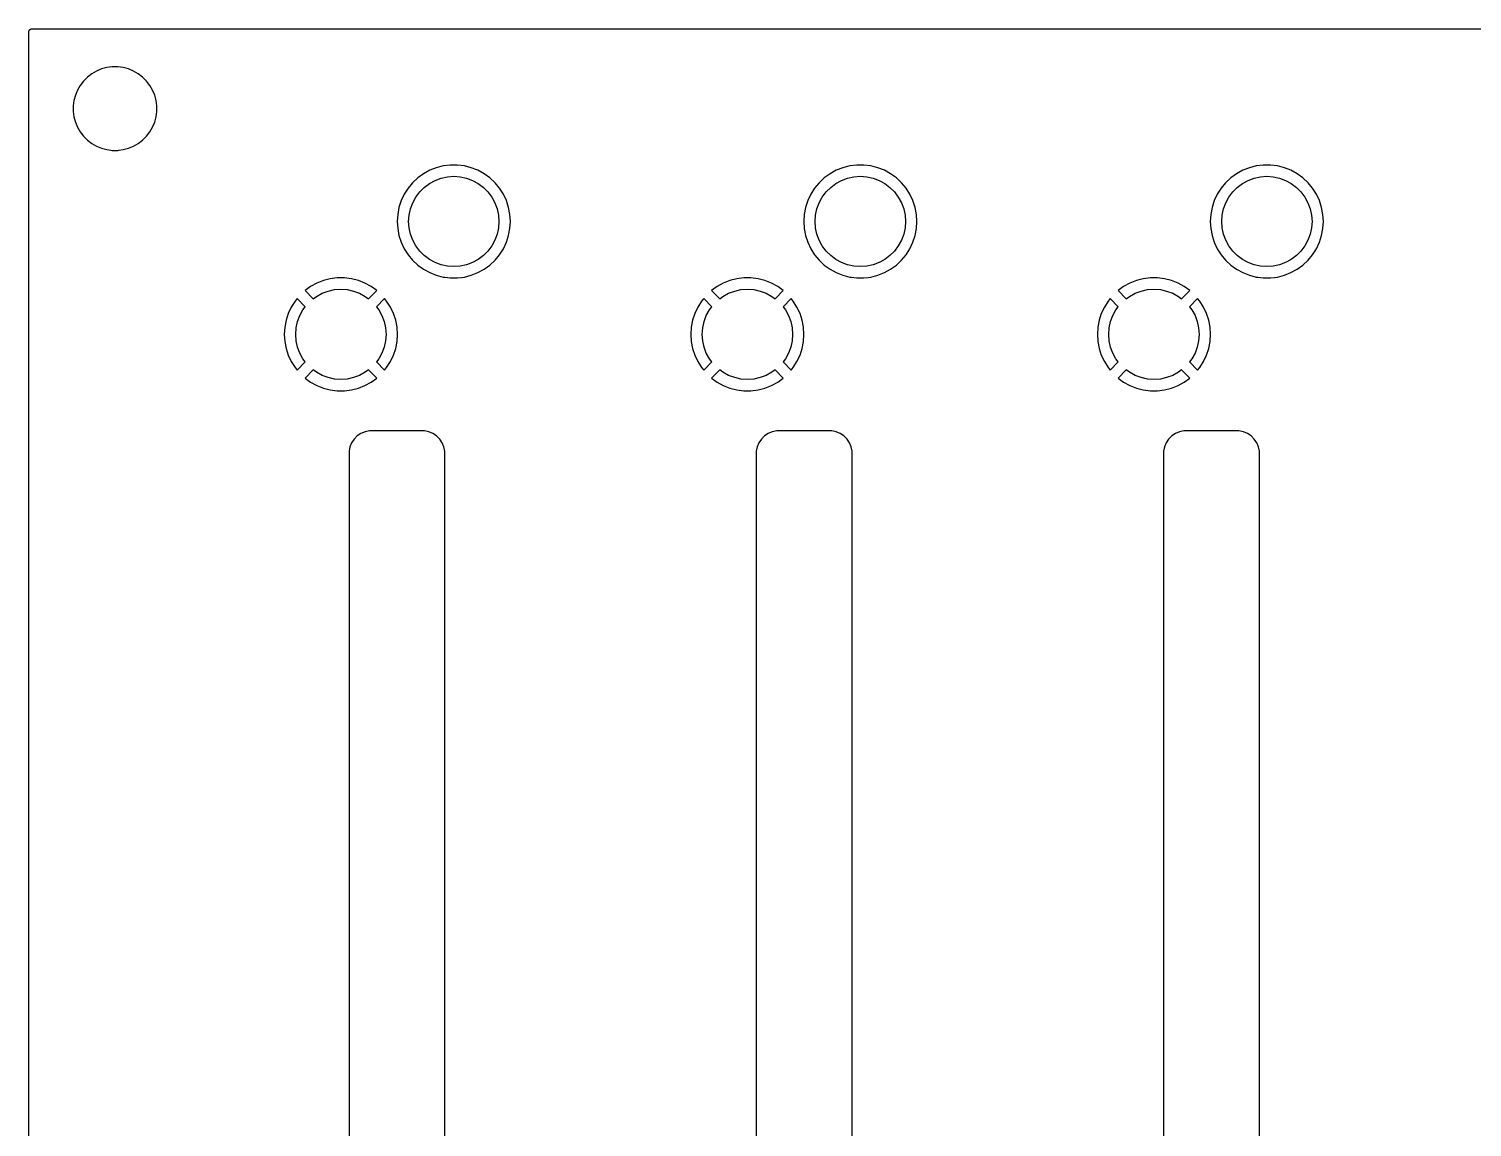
# Model space of a CAD drawing. Extents: x 76 to 217, y -144 to -46.
# Drawn here: x 76.2 to 140.1, y -95.1 to -46.5 of the extents above; entities that cross this region are included whole.
import ezdxf

# ---------------------------------------------------------------- set-up
doc = ezdxf.new("R2010")
doc.units = 0
doc.layers.add('BLACK', color=7, linetype='CONTINUOUS')

msp = doc.modelspace()

# ---------------------------------------------------------------- linework, layer by layer
at = {"layer": 'BLACK', "linetype": 'CONTINUOUS'}
for p, q in [((76.1845, -46.5905), (76.204185, -46.523461)), ((76.1845, -50.121288), (76.1845, -46.5905)), ((76.204185, -46.523461), (76.256989, -46.477706)), ((76.256989, -46.477706), (76.3085, -46.4665)), ((76.3085, -46.4665), (216.5535, -46.4665)), ((78.969706, -48.458067), (78.777263, -48.605733)), ((79.179785, -48.336777), (78.969706, -48.458067)), ((79.179794, -48.336773), (79.179785, -48.336777)), ((79.403895, -48.243947), (79.179794, -48.336773)), ((79.638214, -48.181161), (79.403895, -48.243947)), ((79.878711, -48.1495), (79.638214, -48.181161)), ((79.878712, -48.1495), (79.878711, -48.1495)), ((80.121288, -48.1495), (79.878712, -48.1495)), ((80.121289, -48.1495), (80.121288, -48.1495)), ((80.361785, -48.181161), (80.121289, -48.1495)), ((80.596104, -48.243947), (80.361785, -48.181161)), ((80.820205, -48.336773), (80.596104, -48.243947)), ((80.820212, -48.336776), (80.820205, -48.336773)), ((81.030289, -48.458064), (80.820212, -48.336776)), ((81.030292, -48.458066), (81.030289, -48.458064)), ((81.030293, -48.458067), (81.030292, -48.458066)), ((81.222736, -48.605733), (81.030293, -48.458067)), ((78.336773, -49.179794), (78.243947, -49.403895)), ((78.336777, -49.179785), (78.336773, -49.179794)), ((78.458067, -48.969706), (78.336777, -49.179785)), ((78.605733, -48.777263), (78.458067, -48.969706)), ((78.605739, -48.777256), (78.605733, -48.777263)), ((78.777256, -48.605739), (78.605739, -48.777256)), ((78.777263, -48.605733), (78.777256, -48.605739)), ((81.222743, -48.605739), (81.222736, -48.605733)), ((81.39426, -48.777256), (81.222743, -48.605739)), ((81.394265, -48.777262), (81.39426, -48.777256)), ((81.541936, -48.969711), (81.394265, -48.777262)), ((81.663224, -49.179788), (81.541936, -48.969711)), ((81.756054, -49.4039), (81.663224, -49.179788)), ((78.181161, -49.638214), (78.1495, -49.878711)), ((78.243947, -49.403895), (78.181161, -49.638214)), ((81.818838, -49.638211), (81.756054, -49.4039)), ((81.8505, -49.878712), (81.818838, -49.638211)), ((76.1845, -55.000005), (76.1845, -50.121288)), ((78.1495, -49.878711), (78.1495, -50.121288)), ((78.1495, -50.121288), (78.181161, -50.361785)), ((78.181161, -50.361785), (78.243947, -50.596104)), ((81.756054, -50.5961), (81.818838, -50.361789)), ((81.818838, -50.361789), (81.8505, -50.121288)), ((81.8505, -50.121288), (81.8505, -49.878712)), ((78.243947, -50.596104), (78.336773, -50.820205)), ((78.336773, -50.820205), (78.336776, -50.820212)), ((78.336776, -50.820212), (78.458064, -51.030289)), ((78.458064, -51.030289), (78.458066, -51.030292)), ((78.458066, -51.030292), (78.458067, -51.030293)), ((78.458067, -51.030293), (78.605733, -51.222736)), ((81.394265, -51.222738), (81.541936, -51.030289)), ((81.541936, -51.030289), (81.663224, -50.820212)), ((81.663224, -50.820212), (81.756054, -50.5961)), ((78.605733, -51.222736), (78.605739, -51.222743)), ((78.605739, -51.222743), (78.777256, -51.39426)), ((78.777256, -51.39426), (78.777262, -51.394265)), ((78.777262, -51.394265), (78.969711, -51.541936)), ((78.969711, -51.541936), (79.179788, -51.663224)), ((79.179788, -51.663224), (79.4039, -51.756054)), ((79.4039, -51.756054), (79.638211, -51.818838)), ((80.361789, -51.818838), (80.5961, -51.756054)), ((80.5961, -51.756054), (80.820212, -51.663224)), ((80.820212, -51.663224), (81.030289, -51.541936)), ((81.030289, -51.541936), (81.222738, -51.394265)), ((81.222738, -51.394265), (81.394265, -51.222738)), ((79.638211, -51.818838), (79.818586, -51.842584)), ((79.818586, -51.842584), (79.878711, -51.8505)), ((79.878711, -51.8505), (79.878712, -51.8505)), ((79.878712, -51.8505), (80.121289, -51.8505)), ((80.121289, -51.8505), (80.169388, -51.844167)), ((80.169388, -51.844167), (80.361789, -51.818838)), ((93.657504, -52.884591), (93.402978, -53.069515)), ((93.657516, -52.884584), (93.657504, -52.884591)), ((93.933241, -52.733002), (93.657516, -52.884584)), ((93.933242, -52.733001), (93.933241, -52.733002)), ((94.225771, -52.617181), (93.933242, -52.733001)), ((94.225774, -52.61718), (94.225771, -52.617181)), ((94.530523, -52.538934), (94.225774, -52.61718)), ((94.436535, -53.081014), (94.71537, -53.020357)), ((94.530536, -52.538932), (94.530523, -52.538934)), ((94.84267, -52.4995), (94.530536, -52.538932)), ((94.71537, -53.020357), (95, -53)), ((94.842682, -52.4995), (94.84267, -52.4995)), ((95.157318, -52.4995), (94.842682, -52.4995)), ((95, -53), (95.28463, -53.020357)), ((95.157329, -52.4995), (95.157318, -52.4995)), ((95.469463, -52.538932), (95.157329, -52.4995)), ((95.28463, -53.020357), (95.563465, -53.081014)), ((95.469476, -52.538934), (95.469463, -52.538932)), ((95.774225, -52.61718), (95.469476, -52.538934)), ((95.774228, -52.617181), (95.774225, -52.61718)), ((96.066757, -52.733001), (95.774228, -52.617181)), ((96.066758, -52.733002), (96.066757, -52.733001)), ((96.066763, -52.733004), (96.066758, -52.733002)), ((96.066766, -52.733006), (96.066763, -52.733004)), ((96.342484, -52.884584), (96.066766, -52.733006)), ((96.342488, -52.884586), (96.342484, -52.884584)), ((96.342495, -52.884591), (96.342488, -52.884586)), ((96.597021, -53.069515), (96.342495, -52.884591)), ((111.657504, -52.884591), (111.402978, -53.069515)), ((111.657516, -52.884584), (111.657504, -52.884591)), ((111.933241, -52.733002), (111.657516, -52.884584)), ((111.933242, -52.733001), (111.933241, -52.733002)), ((112.225771, -52.617181), (111.933242, -52.733001)), ((112.225774, -52.61718), (112.225771, -52.617181)), ((112.530523, -52.538934), (112.225774, -52.61718)), ((112.436535, -53.081014), (112.71537, -53.020357)), ((112.530536, -52.538932), (112.530523, -52.538934)), ((112.84267, -52.4995), (112.530536, -52.538932)), ((112.71537, -53.020357), (113, -53)), ((112.842682, -52.4995), (112.84267, -52.4995)), ((113.157318, -52.4995), (112.842682, -52.4995)), ((113, -53), (113.28463, -53.020357)), ((113.157329, -52.4995), (113.157318, -52.4995)), ((113.469463, -52.538932), (113.157329, -52.4995)), ((113.28463, -53.020357), (113.563465, -53.081014)), ((113.469476, -52.538934), (113.469463, -52.538932)), ((113.774225, -52.61718), (113.469476, -52.538934)), ((113.774228, -52.617181), (113.774225, -52.61718)), ((114.066757, -52.733001), (113.774228, -52.617181)), ((114.066758, -52.733002), (114.066757, -52.733001)), ((114.066763, -52.733004), (114.066758, -52.733002)), ((114.066766, -52.733006), (114.066763, -52.733004)), ((114.342484, -52.884584), (114.066766, -52.733006)), ((114.342488, -52.884586), (114.342484, -52.884584)), ((114.342495, -52.884591), (114.342488, -52.884586)), ((114.597021, -53.069515), (114.342495, -52.884591)), ((129.657504, -52.884591), (129.402978, -53.069515)), ((129.657516, -52.884584), (129.657504, -52.884591)), ((129.933241, -52.733002), (129.657516, -52.884584)), ((129.933242, -52.733001), (129.933241, -52.733002)), ((130.225771, -52.617181), (129.933242, -52.733001)), ((130.225774, -52.61718), (130.225771, -52.617181)), ((130.530523, -52.538934), (130.225774, -52.61718)), ((130.436535, -53.081014), (130.71537, -53.020357)), ((130.530536, -52.538932), (130.530523, -52.538934)), ((130.84267, -52.4995), (130.530536, -52.538932)), ((130.71537, -53.020357), (131, -53)), ((130.842682, -52.4995), (130.84267, -52.4995)), ((131.157318, -52.4995), (130.842682, -52.4995)), ((131, -53), (131.28463, -53.020357)), ((131.157329, -52.4995), (131.157318, -52.4995)), ((131.469463, -52.538932), (131.157329, -52.4995)), ((131.28463, -53.020357), (131.563465, -53.081014)), ((131.469476, -52.538934), (131.469463, -52.538932)), ((131.774225, -52.61718), (131.469476, -52.538934)), ((131.774228, -52.617181), (131.774225, -52.61718)), ((132.066757, -52.733001), (131.774228, -52.617181)), ((132.066758, -52.733002), (132.066757, -52.733001)), ((132.066763, -52.733004), (132.066758, -52.733002)), ((132.066766, -52.733006), (132.066763, -52.733004)), ((132.342484, -52.884584), (132.066766, -52.733006)), ((132.342488, -52.884586), (132.342484, -52.884584)), ((132.342495, -52.884591), (132.342488, -52.884586)), ((132.597021, -53.069515), (132.342495, -52.884591)), ((92.973051, -53.527338), (92.804464, -53.79299)), ((92.973054, -53.527334), (92.973051, -53.527338)), ((93.173606, -53.284909), (92.973054, -53.527334)), ((93.173608, -53.284907), (93.173606, -53.284909)), ((93.402968, -53.069523), (93.173608, -53.284907)), ((93.402978, -53.069515), (93.402968, -53.069523)), ((93.488501, -53.690279), (93.690279, -53.488501)), ((93.690279, -53.488501), (93.918718, -53.317493)), ((93.918718, -53.317493), (94.16917, -53.180736)), ((94.16917, -53.180736), (94.436535, -53.081014)), ((95.563465, -53.081014), (95.83083, -53.180736)), ((95.83083, -53.180736), (96.081282, -53.317493)), ((96.081282, -53.317493), (96.309721, -53.488501)), ((96.309721, -53.488501), (96.511499, -53.690279)), ((96.597031, -53.069523), (96.597021, -53.069515)), ((96.826391, -53.284907), (96.597031, -53.069523)), ((96.826393, -53.284909), (96.826391, -53.284907)), ((97.026945, -53.527334), (96.826393, -53.284909)), ((97.026947, -53.527337), (97.026945, -53.527334)), ((97.195537, -53.792993), (97.026947, -53.527337)), ((110.973051, -53.527338), (110.804464, -53.79299)), ((110.973054, -53.527334), (110.973051, -53.527338)), ((111.173606, -53.284909), (110.973054, -53.527334)), ((111.173608, -53.284907), (111.173606, -53.284909)), ((111.402968, -53.069523), (111.173608, -53.284907)), ((111.402978, -53.069515), (111.402968, -53.069523)), ((111.488501, -53.690279), (111.690279, -53.488501)), ((111.690279, -53.488501), (111.918718, -53.317493)), ((111.918718, -53.317493), (112.16917, -53.180736)), ((112.16917, -53.180736), (112.436535, -53.081014)), ((113.563465, -53.081014), (113.83083, -53.180736)), ((113.83083, -53.180736), (114.081282, -53.317493)), ((114.081282, -53.317493), (114.309721, -53.488501)), ((114.309721, -53.488501), (114.511499, -53.690279)), ((114.597031, -53.069523), (114.597021, -53.069515)), ((114.826391, -53.284907), (114.597031, -53.069523)), ((114.826393, -53.284909), (114.826391, -53.284907)), ((115.026945, -53.527334), (114.826393, -53.284909)), ((115.026947, -53.527337), (115.026945, -53.527334)), ((115.195537, -53.792993), (115.026947, -53.527337)), ((128.973051, -53.527338), (128.804464, -53.79299)), ((128.973054, -53.527334), (128.973051, -53.527338)), ((129.173606, -53.284909), (128.973054, -53.527334)), ((129.173608, -53.284907), (129.173606, -53.284909)), ((129.402968, -53.069523), (129.173608, -53.284907)), ((129.402978, -53.069515), (129.402968, -53.069523)), ((129.488501, -53.690279), (129.690279, -53.488501)), ((129.690279, -53.488501), (129.918718, -53.317493)), ((129.918718, -53.317493), (130.16917, -53.180736)), ((130.16917, -53.180736), (130.436535, -53.081014)), ((131.563465, -53.081014), (131.83083, -53.180736)), ((131.83083, -53.180736), (132.081282, -53.317493)), ((132.081282, -53.317493), (132.309721, -53.488501)), ((132.309721, -53.488501), (132.511499, -53.690279)), ((132.597031, -53.069523), (132.597021, -53.069515)), ((132.826391, -53.284907), (132.597031, -53.069523)), ((132.826393, -53.284909), (132.826391, -53.284907)), ((133.026945, -53.527334), (132.826393, -53.284909)), ((133.026947, -53.527337), (133.026945, -53.527334)), ((133.195537, -53.792993), (133.026947, -53.527337)), ((92.670497, -54.077683), (92.57327, -54.376916)), ((92.670499, -54.077678), (92.670497, -54.077683)), ((92.804461, -53.792996), (92.670499, -54.077678)), ((92.804464, -53.79299), (92.804461, -53.792996)), ((93.081014, -54.436535), (93.180736, -54.16917)), ((93.180736, -54.16917), (93.317493, -53.918718)), ((93.317493, -53.918718), (93.488501, -53.690279)), ((96.511499, -53.690279), (96.682507, -53.918718)), ((96.682507, -53.918718), (96.819264, -54.16917)), ((96.819264, -54.16917), (96.918986, -54.436535)), ((97.329503, -54.077685), (97.195537, -53.792993)), ((97.426731, -54.376921), (97.329503, -54.077685)), ((110.670497, -54.077683), (110.57327, -54.376916)), ((110.670499, -54.077678), (110.670497, -54.077683)), ((110.804461, -53.792996), (110.670499, -54.077678)), ((110.804464, -53.79299), (110.804461, -53.792996)), ((111.081014, -54.436535), (111.180736, -54.16917)), ((111.180736, -54.16917), (111.317493, -53.918718)), ((111.317493, -53.918718), (111.488501, -53.690279)), ((114.511499, -53.690279), (114.682507, -53.918718)), ((114.682507, -53.918718), (114.819264, -54.16917)), ((114.819264, -54.16917), (114.918986, -54.436535)), ((115.329503, -54.077685), (115.195537, -53.792993)), ((115.426731, -54.376921), (115.329503, -54.077685)), ((128.670497, -54.077683), (128.57327, -54.376916)), ((128.670499, -54.077678), (128.670497, -54.077683)), ((128.804461, -53.792996), (128.670499, -54.077678)), ((128.804464, -53.79299), (128.804461, -53.792996)), ((129.081014, -54.436535), (129.180736, -54.16917)), ((129.180736, -54.16917), (129.317493, -53.918718)), ((129.317493, -53.918718), (129.488501, -53.690279)), ((132.511499, -53.690279), (132.682507, -53.918718)), ((132.682507, -53.918718), (132.819264, -54.16917)), ((132.819264, -54.16917), (132.918986, -54.436535)), ((133.329503, -54.077685), (133.195537, -53.792993)), ((133.426731, -54.376921), (133.329503, -54.077685)), ((92.51431, -54.685995), (92.494556, -54.999994)), ((92.514311, -54.685988), (92.51431, -54.685995)), ((92.57327, -54.376916), (92.514311, -54.685988)), ((93, -55), (93.020357, -54.71537)), ((93.020357, -54.71537), (93.081014, -54.436535)), ((96.918986, -54.436535), (96.979643, -54.71537)), ((96.979643, -54.71537), (97, -55)), ((97.485688, -54.685985), (97.426731, -54.376921)), ((97.505444, -55), (97.485688, -54.685985)), ((110.51431, -54.685995), (110.494556, -54.999994)), ((110.514311, -54.685988), (110.51431, -54.685995)), ((110.57327, -54.376916), (110.514311, -54.685988)), ((111, -55), (111.020357, -54.71537)), ((111.020357, -54.71537), (111.081014, -54.436535)), ((114.918986, -54.436535), (114.979643, -54.71537)), ((114.979643, -54.71537), (115, -55)), ((115.485688, -54.685985), (115.426731, -54.376921)), ((115.505444, -55), (115.485688, -54.685985)), ((128.51431, -54.685995), (128.494556, -54.999994)), ((128.514311, -54.685988), (128.51431, -54.685995)), ((128.57327, -54.376916), (128.514311, -54.685988)), ((129, -55), (129.020357, -54.71537)), ((129.020357, -54.71537), (129.081014, -54.436535)), ((132.918986, -54.436535), (132.979643, -54.71537)), ((132.979643, -54.71537), (133, -55)), ((133.485688, -54.685985), (133.426731, -54.376921)), ((133.505444, -55), (133.485688, -54.685985)), ((76.1845, -60.000005), (76.1845, -55.000005)), ((92.494556, -54.999994), (92.494556, -55.000005)), ((92.494556, -55.000005), (92.51431, -55.314004)), ((92.51431, -55.314004), (92.514311, -55.314011)), ((92.514311, -55.314011), (92.57327, -55.623083)), ((93.020357, -55.28463), (93, -55)), ((93.081014, -55.563465), (93.020357, -55.28463)), ((93.180736, -55.83083), (93.081014, -55.563465)), ((96.918986, -55.563465), (96.819264, -55.83083)), ((96.979643, -55.28463), (96.918986, -55.563465)), ((97, -55), (96.979643, -55.28463)), ((97.426731, -55.623079), (97.485688, -55.314015)), ((97.485688, -55.314015), (97.505444, -55.000005)), ((97.505444, -55.000005), (97.505444, -55)), ((110.494556, -54.999994), (110.494556, -55.000005)), ((110.494556, -55.000005), (110.51431, -55.314004)), ((110.51431, -55.314004), (110.514311, -55.314011)), ((110.514311, -55.314011), (110.57327, -55.623083)), ((111.020357, -55.28463), (111, -55)), ((111.081014, -55.563465), (111.020357, -55.28463)), ((111.180736, -55.83083), (111.081014, -55.563465)), ((114.918986, -55.563465), (114.819264, -55.83083)), ((114.979643, -55.28463), (114.918986, -55.563465)), ((115, -55), (114.979643, -55.28463)), ((115.426731, -55.623079), (115.485688, -55.314015)), ((115.485688, -55.314015), (115.505444, -55.000005)), ((115.505444, -55.000005), (115.505444, -55)), ((128.494556, -54.999994), (128.494556, -55.000005)), ((128.494556, -55.000005), (128.51431, -55.314004)), ((128.51431, -55.314004), (128.514311, -55.314011)), ((128.514311, -55.314011), (128.57327, -55.623083)), ((129.020357, -55.28463), (129, -55)), ((129.081014, -55.563465), (129.020357, -55.28463)), ((129.180736, -55.83083), (129.081014, -55.563465)), ((132.918986, -55.563465), (132.819264, -55.83083)), ((132.979643, -55.28463), (132.918986, -55.563465)), ((133, -55), (132.979643, -55.28463)), ((133.426731, -55.623079), (133.485688, -55.314015)), ((133.485688, -55.314015), (133.505444, -55.000005)), ((133.505444, -55.000005), (133.505444, -55)), ((92.57327, -55.623083), (92.670497, -55.922316)), ((92.670497, -55.922316), (92.670499, -55.922321)), ((92.670499, -55.922321), (92.804461, -56.207003)), ((92.804461, -56.207003), (92.804464, -56.207009)), ((92.804464, -56.207009), (92.973051, -56.472661)), ((93.317493, -56.081282), (93.180736, -55.83083)), ((93.488501, -56.309721), (93.317493, -56.081282)), ((96.682507, -56.081282), (96.511499, -56.309721)), ((96.819264, -55.83083), (96.682507, -56.081282)), ((97.026947, -56.472663), (97.195537, -56.207007)), ((97.195537, -56.207007), (97.329503, -55.922315)), ((97.329503, -55.922315), (97.426731, -55.623079)), ((110.57327, -55.623083), (110.670497, -55.922316)), ((110.670497, -55.922316), (110.670499, -55.922321)), ((110.670499, -55.922321), (110.804461, -56.207003)), ((110.804461, -56.207003), (110.804464, -56.207009)), ((110.804464, -56.207009), (110.973051, -56.472661)), ((111.317493, -56.081282), (111.180736, -55.83083)), ((111.488501, -56.309721), (111.317493, -56.081282)), ((114.682507, -56.081282), (114.511499, -56.309721)), ((114.819264, -55.83083), (114.682507, -56.081282)), ((115.026947, -56.472663), (115.195537, -56.207007)), ((115.195537, -56.207007), (115.329503, -55.922315)), ((115.329503, -55.922315), (115.426731, -55.623079)), ((128.57327, -55.623083), (128.670497, -55.922316)), ((128.670497, -55.922316), (128.670499, -55.922321)), ((128.670499, -55.922321), (128.804461, -56.207003)), ((128.804461, -56.207003), (128.804464, -56.207009)), ((128.804464, -56.207009), (128.973051, -56.472661)), ((129.317493, -56.081282), (129.180736, -55.83083)), ((129.488501, -56.309721), (129.317493, -56.081282)), ((132.682507, -56.081282), (132.511499, -56.309721)), ((132.819264, -55.83083), (132.682507, -56.081282)), ((133.026947, -56.472663), (133.195537, -56.207007)), ((133.195537, -56.207007), (133.329503, -55.922315)), ((133.329503, -55.922315), (133.426731, -55.623079)), ((92.973051, -56.472661), (92.973054, -56.472665)), ((92.973054, -56.472665), (93.173606, -56.71509)), ((93.173606, -56.71509), (93.173608, -56.715092)), ((93.173608, -56.715092), (93.402968, -56.930476)), ((93.690279, -56.511499), (93.488501, -56.309721)), ((93.918718, -56.682507), (93.690279, -56.511499)), ((94.16917, -56.819264), (93.918718, -56.682507)), ((94.436535, -56.918986), (94.16917, -56.819264)), ((95.83083, -56.819264), (95.563465, -56.918986)), ((96.081282, -56.682507), (95.83083, -56.819264)), ((96.309721, -56.511499), (96.081282, -56.682507)), ((96.511499, -56.309721), (96.309721, -56.511499)), ((96.59703, -56.930478), (96.82639, -56.715094)), ((96.82639, -56.715094), (97.026947, -56.472663)), ((110.973051, -56.472661), (110.973054, -56.472665)), ((110.973054, -56.472665), (111.173606, -56.71509)), ((111.173606, -56.71509), (111.173608, -56.715092)), ((111.173608, -56.715092), (111.402968, -56.930476)), ((111.690279, -56.511499), (111.488501, -56.309721)), ((111.918718, -56.682507), (111.690279, -56.511499)), ((112.16917, -56.819264), (111.918718, -56.682507)), ((112.436535, -56.918986), (112.16917, -56.819264)), ((113.83083, -56.819264), (113.563465, -56.918986)), ((114.081282, -56.682507), (113.83083, -56.819264)), ((114.309721, -56.511499), (114.081282, -56.682507)), ((114.511499, -56.309721), (114.309721, -56.511499)), ((114.59703, -56.930478), (114.82639, -56.715094)), ((114.82639, -56.715094), (115.026947, -56.472663)), ((128.973051, -56.472661), (128.973054, -56.472665)), ((128.973054, -56.472665), (129.173606, -56.71509)), ((129.173606, -56.71509), (129.173608, -56.715092)), ((129.173608, -56.715092), (129.402968, -56.930476)), ((129.690279, -56.511499), (129.488501, -56.309721)), ((129.918718, -56.682507), (129.690279, -56.511499)), ((130.16917, -56.819264), (129.918718, -56.682507)), ((130.436535, -56.918986), (130.16917, -56.819264)), ((131.83083, -56.819264), (131.563465, -56.918986)), ((132.081282, -56.682507), (131.83083, -56.819264)), ((132.309721, -56.511499), (132.081282, -56.682507)), ((132.511499, -56.309721), (132.309721, -56.511499)), ((132.59703, -56.930478), (132.82639, -56.715094)), ((132.82639, -56.715094), (133.026947, -56.472663)), ((89.842701, -57.5), (89.530629, -57.539424)), ((90.157298, -57.5), (89.842701, -57.5)), ((90.46937, -57.539424), (90.157298, -57.5)), ((93.402968, -56.930476), (93.402978, -56.930484)), ((93.402978, -56.930484), (93.657504, -57.115408)), ((93.657504, -57.115408), (93.657509, -57.11541)), ((93.657509, -57.11541), (93.657516, -57.115416)), ((93.657516, -57.115416), (93.933234, -57.266994)), ((93.933234, -57.266994), (93.933239, -57.266996)), ((93.933239, -57.266996), (93.933241, -57.266997)), ((93.933241, -57.266997), (93.933242, -57.266998)), ((93.933242, -57.266998), (94.225771, -57.382818)), ((94.225771, -57.382818), (94.225774, -57.382819)), ((94.225774, -57.382819), (94.530523, -57.461065)), ((94.71537, -56.979643), (94.436535, -56.918986)), ((94.530523, -57.461065), (94.530527, -57.461066)), ((94.530527, -57.461066), (94.59601, -57.469338)), ((94.59601, -57.469338), (94.84267, -57.500499)), ((95, -57), (94.71537, -56.979643)), ((94.84267, -57.500499), (94.842679, -57.500499)), ((94.842679, -57.500499), (94.842682, -57.5005)), ((94.842682, -57.5005), (94.842684, -57.5005)), ((94.842684, -57.5005), (95.157316, -57.5005)), ((95.28463, -56.979643), (95, -57)), ((95.157316, -57.5005), (95.157318, -57.5005)), ((95.157318, -57.5005), (95.157321, -57.500499)), ((95.157321, -57.500499), (95.157329, -57.500499)), ((95.157329, -57.500499), (95.343593, -57.476968)), ((95.563465, -56.918986), (95.28463, -56.979643)), ((95.343593, -57.476968), (95.469473, -57.461066)), ((95.469473, -57.461066), (95.774225, -57.382819)), ((95.774225, -57.382819), (95.774228, -57.382818)), ((95.774228, -57.382818), (96.066757, -57.266998)), ((96.066756, -57.266997), (96.066766, -57.266994)), ((96.066758, -57.266997), (96.066756, -57.266997)), ((96.066757, -57.266998), (96.066758, -57.266997)), ((96.066766, -57.266994), (96.342484, -57.115416)), ((96.342484, -57.115416), (96.59703, -56.930478)), ((107.842701, -57.5), (107.530629, -57.539424)), ((108.157298, -57.5), (107.842701, -57.5)), ((108.46937, -57.539424), (108.157298, -57.5)), ((111.402968, -56.930476), (111.402978, -56.930484)), ((111.402978, -56.930484), (111.657504, -57.115408)), ((111.657504, -57.115408), (111.657509, -57.11541)), ((111.657509, -57.11541), (111.657516, -57.115416)), ((111.657516, -57.115416), (111.933234, -57.266994)), ((111.933234, -57.266994), (111.933239, -57.266996)), ((111.933239, -57.266996), (111.933241, -57.266997)), ((111.933241, -57.266997), (111.933242, -57.266998)), ((111.933242, -57.266998), (112.225771, -57.382818)), ((112.225771, -57.382818), (112.225774, -57.382819)), ((112.225774, -57.382819), (112.530523, -57.461065)), ((112.71537, -56.979643), (112.436535, -56.918986)), ((112.530523, -57.461065), (112.530527, -57.461066)), ((112.530527, -57.461066), (112.59601, -57.469338)), ((112.59601, -57.469338), (112.84267, -57.500499)), ((113, -57), (112.71537, -56.979643)), ((112.84267, -57.500499), (112.842679, -57.500499)), ((112.842679, -57.500499), (112.842682, -57.5005)), ((112.842682, -57.5005), (112.842684, -57.5005)), ((112.842684, -57.5005), (113.157316, -57.5005)), ((113.28463, -56.979643), (113, -57)), ((113.157316, -57.5005), (113.157318, -57.5005)), ((113.157318, -57.5005), (113.157321, -57.500499)), ((113.157321, -57.500499), (113.157329, -57.500499)), ((113.157329, -57.500499), (113.343593, -57.476968)), ((113.563465, -56.918986), (113.28463, -56.979643)), ((113.343593, -57.476968), (113.469473, -57.461066)), ((113.469473, -57.461066), (113.774225, -57.382819)), ((113.774225, -57.382819), (113.774228, -57.382818)), ((113.774228, -57.382818), (114.066757, -57.266998)), ((114.066756, -57.266997), (114.066766, -57.266994)), ((114.066758, -57.266997), (114.066756, -57.266997)), ((114.066757, -57.266998), (114.066758, -57.266997)), ((114.066766, -57.266994), (114.342484, -57.115416)), ((114.342484, -57.115416), (114.59703, -56.930478)), ((125.842701, -57.5), (125.530629, -57.539424)), ((126.157298, -57.5), (125.842701, -57.5)), ((126.46937, -57.539424), (126.157298, -57.5)), ((129.402968, -56.930476), (129.402978, -56.930484)), ((129.402978, -56.930484), (129.657504, -57.115408)), ((129.657504, -57.115408), (129.657509, -57.11541)), ((129.657509, -57.11541), (129.657516, -57.115416)), ((129.657516, -57.115416), (129.933234, -57.266994)), ((129.933234, -57.266994), (129.933239, -57.266996)), ((129.933239, -57.266996), (129.933241, -57.266997)), ((129.933241, -57.266997), (129.933242, -57.266998)), ((129.933242, -57.266998), (130.225771, -57.382818)), ((130.225771, -57.382818), (130.225774, -57.382819)), ((130.225774, -57.382819), (130.530523, -57.461065)), ((130.71537, -56.979643), (130.436535, -56.918986)), ((130.530523, -57.461065), (130.530527, -57.461066)), ((130.530527, -57.461066), (130.59601, -57.469338)), ((130.59601, -57.469338), (130.84267, -57.500499)), ((131, -57), (130.71537, -56.979643)), ((130.84267, -57.500499), (130.842679, -57.500499)), ((130.842679, -57.500499), (130.842682, -57.5005)), ((130.842682, -57.5005), (130.842684, -57.5005)), ((130.842684, -57.5005), (131.157316, -57.5005)), ((131.28463, -56.979643), (131, -57)), ((131.157316, -57.5005), (131.157318, -57.5005)), ((131.157318, -57.5005), (131.157321, -57.500499)), ((131.157321, -57.500499), (131.157329, -57.500499)), ((131.157329, -57.500499), (131.343593, -57.476968)), ((131.563465, -56.918986), (131.28463, -56.979643)), ((131.343593, -57.476968), (131.469473, -57.461066)), ((131.469473, -57.461066), (131.774225, -57.382819)), ((131.774225, -57.382819), (131.774228, -57.382818)), ((131.774228, -57.382818), (132.066757, -57.266998)), ((132.066756, -57.266997), (132.066766, -57.266994)), ((132.066758, -57.266997), (132.066756, -57.266997)), ((132.066757, -57.266998), (132.066758, -57.266997)), ((132.066766, -57.266994), (132.342484, -57.115416)), ((132.342484, -57.115416), (132.59703, -56.930478)), ((88.414972, -58.061418), (88.414971, -58.061419)), ((88.414971, -58.061419), (88.777076, -58.423524)), ((88.657782, -57.885007), (88.414972, -58.061418)), ((88.657787, -57.885004), (88.657782, -57.885007)), ((88.933447, -57.733459), (88.657787, -57.885004)), ((88.933455, -57.733455), (88.933447, -57.733459)), ((89.225926, -57.617659), (88.933455, -57.733455)), ((89.16917, -58.180736), (89.436535, -58.081014)), ((89.53062, -57.539426), (89.225926, -57.617659)), ((89.436535, -58.081014), (89.71537, -58.020357)), ((89.530629, -57.539424), (89.53062, -57.539426)), ((89.71537, -58.020357), (90, -58)), ((90, -58), (90.28463, -58.020357)), ((90.28463, -58.020357), (90.563465, -58.081014)), ((90.469379, -57.539426), (90.46937, -57.539424)), ((90.774073, -57.617659), (90.469379, -57.539426)), ((90.563465, -58.081014), (90.83083, -58.180736)), ((91.066544, -57.733455), (90.774073, -57.617659)), ((91.066552, -57.733459), (91.066544, -57.733455)), ((91.342209, -57.885003), (91.066552, -57.733459)), ((91.222922, -58.423523), (91.585027, -58.061419)), ((91.342227, -57.885014), (91.342209, -57.885003)), ((91.585026, -58.061417), (91.342227, -57.885014)), ((91.585027, -58.061419), (91.585026, -58.061417)), ((106.414972, -58.061418), (106.414971, -58.061419)), ((106.414971, -58.061419), (106.777076, -58.423524)), ((106.657782, -57.885007), (106.414972, -58.061418)), ((106.657787, -57.885004), (106.657782, -57.885007)), ((106.933447, -57.733459), (106.657787, -57.885004)), ((106.933455, -57.733455), (106.933447, -57.733459)), ((107.225926, -57.617659), (106.933455, -57.733455)), ((107.16917, -58.180736), (107.436535, -58.081014)), ((107.53062, -57.539426), (107.225926, -57.617659)), ((107.436535, -58.081014), (107.71537, -58.020357)), ((107.530629, -57.539424), (107.53062, -57.539426)), ((107.71537, -58.020357), (108, -58)), ((108, -58), (108.28463, -58.020357)), ((108.28463, -58.020357), (108.563465, -58.081014)), ((108.469379, -57.539426), (108.46937, -57.539424)), ((108.774073, -57.617659), (108.469379, -57.539426)), ((108.563465, -58.081014), (108.83083, -58.180736)), ((109.066544, -57.733455), (108.774073, -57.617659)), ((109.066552, -57.733459), (109.066544, -57.733455)), ((109.342209, -57.885003), (109.066552, -57.733459)), ((109.222922, -58.423523), (109.585027, -58.061419)), ((109.342227, -57.885014), (109.342209, -57.885003)), ((109.585026, -58.061417), (109.342227, -57.885014)), ((109.585027, -58.061419), (109.585026, -58.061417)), ((124.414972, -58.061418), (124.414971, -58.061419)), ((124.414971, -58.061419), (124.777076, -58.423524)), ((124.657782, -57.885007), (124.414972, -58.061418)), ((124.657787, -57.885004), (124.657782, -57.885007)), ((124.933447, -57.733459), (124.657787, -57.885004)), ((124.933455, -57.733455), (124.933447, -57.733459)), ((125.225926, -57.617659), (124.933455, -57.733455)), ((125.16917, -58.180736), (125.436535, -58.081014)), ((125.53062, -57.539426), (125.225926, -57.617659)), ((125.436535, -58.081014), (125.71537, -58.020357)), ((125.530629, -57.539424), (125.53062, -57.539426)), ((125.71537, -58.020357), (126, -58)), ((126, -58), (126.28463, -58.020357)), ((126.28463, -58.020357), (126.563465, -58.081014)), ((126.469379, -57.539426), (126.46937, -57.539424)), ((126.774073, -57.617659), (126.469379, -57.539426)), ((126.563465, -58.081014), (126.83083, -58.180736)), ((127.066544, -57.733455), (126.774073, -57.617659)), ((127.066552, -57.733459), (127.066544, -57.733455)), ((127.342209, -57.885003), (127.066552, -57.733459)), ((127.222922, -58.423523), (127.585027, -58.061419)), ((127.342227, -57.885014), (127.342209, -57.885003)), ((127.585026, -58.061417), (127.342227, -57.885014)), ((127.585027, -58.061419), (127.585026, -58.061417)), ((87.973457, -58.527632), (87.804903, -58.793232)), ((87.973459, -58.527629), (87.973457, -58.527632)), ((88.064285, -58.417838), (87.973459, -58.527629)), ((88.064286, -58.417838), (88.064285, -58.417838)), ((88.423524, -58.777076), (88.064286, -58.417838)), ((88.317493, -58.918718), (88.423524, -58.777076)), ((88.777076, -58.423524), (88.918718, -58.317493)), ((88.918718, -58.317493), (89.16917, -58.180736)), ((90.83083, -58.180736), (91.081282, -58.317493)), ((91.081282, -58.317493), (91.222922, -58.423523)), ((91.935712, -58.417838), (91.576474, -58.777075)), ((91.576474, -58.777075), (91.682507, -58.918718)), ((92.026539, -58.527628), (91.935712, -58.417838)), ((92.026542, -58.527632), (92.026539, -58.527628)), ((92.195096, -58.793232), (92.026542, -58.527632)), ((105.973457, -58.527632), (105.804903, -58.793232)), ((105.973459, -58.527629), (105.973457, -58.527632)), ((106.064285, -58.417838), (105.973459, -58.527629)), ((106.064286, -58.417838), (106.064285, -58.417838)), ((106.423524, -58.777076), (106.064286, -58.417838)), ((106.317493, -58.918718), (106.423524, -58.777076)), ((106.777076, -58.423524), (106.918718, -58.317493)), ((106.918718, -58.317493), (107.16917, -58.180736)), ((108.83083, -58.180736), (109.081282, -58.317493)), ((109.081282, -58.317493), (109.222922, -58.423523)), ((109.935712, -58.417838), (109.576474, -58.777075)), ((109.576474, -58.777075), (109.682507, -58.918718)), ((110.026539, -58.527628), (109.935712, -58.417838)), ((110.026542, -58.527632), (110.026539, -58.527628)), ((110.195096, -58.793232), (110.026542, -58.527632)), ((123.973457, -58.527632), (123.804903, -58.793232)), ((123.973459, -58.527629), (123.973457, -58.527632)), ((124.064285, -58.417838), (123.973459, -58.527629)), ((124.064286, -58.417838), (124.064285, -58.417838)), ((124.423524, -58.777076), (124.064286, -58.417838)), ((124.317493, -58.918718), (124.423524, -58.777076)), ((124.777076, -58.423524), (124.918718, -58.317493)), ((124.918718, -58.317493), (125.16917, -58.180736)), ((126.83083, -58.180736), (127.081282, -58.317493)), ((127.081282, -58.317493), (127.222922, -58.423523)), ((127.935712, -58.417838), (127.576474, -58.777075)), ((127.576474, -58.777075), (127.682507, -58.918718)), ((128.026539, -58.527628), (127.935712, -58.417838)), ((128.026542, -58.527632), (128.026539, -58.527628)), ((128.195096, -58.793232), (128.026542, -58.527632)), ((87.573755, -59.377041), (87.514808, -59.68605)), ((87.670963, -59.077867), (87.573755, -59.377041)), ((87.670965, -59.077862), (87.670963, -59.077867)), ((87.8049, -58.793238), (87.670965, -59.077862)), ((87.804903, -58.793232), (87.8049, -58.793238)), ((88.081014, -59.436535), (88.180736, -59.16917)), ((88.180736, -59.16917), (88.317493, -58.918718)), ((91.682507, -58.918718), (91.819264, -59.16917)), ((91.819264, -59.16917), (91.918986, -59.436535)), ((92.195099, -58.793238), (92.195096, -58.793232)), ((92.329034, -59.077862), (92.195099, -58.793238)), ((92.329036, -59.077867), (92.329034, -59.077862)), ((92.426244, -59.377041), (92.329036, -59.077867)), ((92.485191, -59.68605), (92.426244, -59.377041)), ((105.573755, -59.377041), (105.514808, -59.68605)), ((105.670963, -59.077867), (105.573755, -59.377041)), ((105.670965, -59.077862), (105.670963, -59.077867)), ((105.8049, -58.793238), (105.670965, -59.077862)), ((105.804903, -58.793232), (105.8049, -58.793238)), ((106.081014, -59.436535), (106.180736, -59.16917)), ((106.180736, -59.16917), (106.317493, -58.918718)), ((109.682507, -58.918718), (109.819264, -59.16917)), ((109.819264, -59.16917), (109.918986, -59.436535)), ((110.195099, -58.793238), (110.195096, -58.793232)), ((110.329034, -59.077862), (110.195099, -58.793238)), ((110.329036, -59.077867), (110.329034, -59.077862)), ((110.426244, -59.377041), (110.329036, -59.077867)), ((110.485191, -59.68605), (110.426244, -59.377041)), ((123.573755, -59.377041), (123.514808, -59.68605)), ((123.670963, -59.077867), (123.573755, -59.377041)), ((123.670965, -59.077862), (123.670963, -59.077867)), ((123.8049, -58.793238), (123.670965, -59.077862)), ((123.804903, -58.793232), (123.8049, -58.793238)), ((124.081014, -59.436535), (124.180736, -59.16917)), ((124.180736, -59.16917), (124.317493, -58.918718)), ((127.682507, -58.918718), (127.819264, -59.16917)), ((127.819264, -59.16917), (127.918986, -59.436535)), ((128.195099, -58.793238), (128.195096, -58.793232)), ((128.329034, -59.077862), (128.195099, -58.793238)), ((128.329036, -59.077867), (128.329034, -59.077862)), ((128.426244, -59.377041), (128.329036, -59.077867)), ((128.485191, -59.68605), (128.426244, -59.377041)), ((76.1845, -124.812543), (76.1845, -60.000005)), ((87.514807, -59.686057), (87.495057, -59.999994)), ((87.495057, -59.999994), (87.495057, -60.000005)), ((87.495057, -60.000005), (87.514807, -60.313942)), ((87.514808, -59.68605), (87.514807, -59.686057)), ((88, -60), (88.020357, -59.71537)), ((88.020357, -60.28463), (88, -60)), ((88.020357, -59.71537), (88.081014, -59.436535)), ((91.918986, -59.436535), (91.979643, -59.71537)), ((91.979643, -59.71537), (92, -60)), ((92, -60), (91.979643, -60.28463)), ((92.485192, -59.686057), (92.485191, -59.68605)), ((92.504943, -59.999994), (92.485192, -59.686057)), ((92.485192, -60.313942), (92.504943, -60.000005)), ((92.504943, -60.000005), (92.504943, -59.999994)), ((105.514807, -59.686057), (105.495057, -59.999994)), ((105.495057, -59.999994), (105.495057, -60.000005)), ((105.495057, -60.000005), (105.514807, -60.313942)), ((105.514808, -59.68605), (105.514807, -59.686057)), ((106, -60), (106.020357, -59.71537)), ((106.020357, -60.28463), (106, -60)), ((106.020357, -59.71537), (106.081014, -59.436535)), ((109.918986, -59.436535), (109.979643, -59.71537)), ((109.979643, -59.71537), (110, -60)), ((110, -60), (109.979643, -60.28463)), ((110.485192, -59.686057), (110.485191, -59.68605)), ((110.504943, -59.999994), (110.485192, -59.686057)), ((110.485192, -60.313942), (110.504943, -60.000005)), ((110.504943, -60.000005), (110.504943, -59.999994)), ((123.514807, -59.686057), (123.495057, -59.999994)), ((123.495057, -59.999994), (123.495057, -60.000005)), ((123.495057, -60.000005), (123.514807, -60.313942)), ((123.514808, -59.68605), (123.514807, -59.686057)), ((124, -60), (124.020357, -59.71537)), ((124.020357, -60.28463), (124, -60)), ((124.020357, -59.71537), (124.081014, -59.436535)), ((127.918986, -59.436535), (127.979643, -59.71537)), ((127.979643, -59.71537), (128, -60)), ((128, -60), (127.979643, -60.28463)), ((128.485192, -59.686057), (128.485191, -59.68605)), ((128.504943, -59.999994), (128.485192, -59.686057)), ((128.485192, -60.313942), (128.504943, -60.000005)), ((128.504943, -60.000005), (128.504943, -59.999994)), ((87.514807, -60.313942), (87.514808, -60.313949)), ((87.514808, -60.313949), (87.573755, -60.622958)), ((87.573755, -60.622958), (87.670963, -60.922132)), ((88.081014, -60.563465), (88.020357, -60.28463)), ((88.180736, -60.83083), (88.081014, -60.563465)), ((91.918986, -60.563465), (91.819264, -60.83083)), ((91.979643, -60.28463), (91.918986, -60.563465)), ((92.329036, -60.922132), (92.426244, -60.622958)), ((92.426244, -60.622958), (92.485191, -60.313949)), ((92.485191, -60.313949), (92.485192, -60.313942)), ((105.514807, -60.313942), (105.514808, -60.313949)), ((105.514808, -60.313949), (105.573755, -60.622958)), ((105.573755, -60.622958), (105.670963, -60.922132)), ((106.081014, -60.563465), (106.020357, -60.28463)), ((106.180736, -60.83083), (106.081014, -60.563465)), ((109.918986, -60.563465), (109.819264, -60.83083)), ((109.979643, -60.28463), (109.918986, -60.563465)), ((110.329036, -60.922132), (110.426244, -60.622958)), ((110.426244, -60.622958), (110.485191, -60.313949)), ((110.485191, -60.313949), (110.485192, -60.313942)), ((123.514807, -60.313942), (123.514808, -60.313949)), ((123.514808, -60.313949), (123.573755, -60.622958)), ((123.573755, -60.622958), (123.670963, -60.922132)), ((124.081014, -60.563465), (124.020357, -60.28463)), ((124.180736, -60.83083), (124.081014, -60.563465)), ((127.918986, -60.563465), (127.819264, -60.83083)), ((127.979643, -60.28463), (127.918986, -60.563465)), ((128.329036, -60.922132), (128.426244, -60.622958)), ((128.426244, -60.622958), (128.485191, -60.313949)), ((128.485191, -60.313949), (128.485192, -60.313942)), ((87.670963, -60.922132), (87.670965, -60.922137)), ((87.670965, -60.922137), (87.8049, -61.206761)), ((87.8049, -61.206761), (87.804903, -61.206767)), ((87.804903, -61.206767), (87.973457, -61.472367)), ((88.064286, -61.58216), (88.423523, -61.222922)), ((88.317493, -61.081282), (88.180736, -60.83083)), ((88.423523, -61.222922), (88.317493, -61.081282)), ((91.682507, -61.081282), (91.576475, -61.222923)), ((91.576475, -61.222923), (91.935712, -61.58216)), ((91.819264, -60.83083), (91.682507, -61.081282)), ((92.026544, -61.472364), (92.195096, -61.206767)), ((92.195096, -61.206767), (92.195099, -61.206761)), ((92.195099, -61.206761), (92.329034, -60.922137)), ((92.329034, -60.922137), (92.329036, -60.922132)), ((105.670963, -60.922132), (105.670965, -60.922137)), ((105.670965, -60.922137), (105.8049, -61.206761)), ((105.8049, -61.206761), (105.804903, -61.206767)), ((105.804903, -61.206767), (105.973457, -61.472367)), ((106.064286, -61.58216), (106.423523, -61.222922)), ((106.317493, -61.081282), (106.180736, -60.83083)), ((106.423523, -61.222922), (106.317493, -61.081282)), ((109.682507, -61.081282), (109.576475, -61.222923)), ((109.576475, -61.222923), (109.935712, -61.58216)), ((109.819264, -60.83083), (109.682507, -61.081282)), ((110.026544, -61.472364), (110.195096, -61.206767)), ((110.195096, -61.206767), (110.195099, -61.206761)), ((110.195099, -61.206761), (110.329034, -60.922137)), ((110.329034, -60.922137), (110.329036, -60.922132)), ((123.670963, -60.922132), (123.670965, -60.922137)), ((123.670965, -60.922137), (123.8049, -61.206761)), ((123.8049, -61.206761), (123.804903, -61.206767)), ((123.804903, -61.206767), (123.973457, -61.472367)), ((124.064286, -61.58216), (124.423523, -61.222922)), ((124.317493, -61.081282), (124.180736, -60.83083)), ((124.423523, -61.222922), (124.317493, -61.081282)), ((127.682507, -61.081282), (127.576475, -61.222923)), ((127.576475, -61.222923), (127.935712, -61.58216)), ((127.819264, -60.83083), (127.682507, -61.081282)), ((128.026544, -61.472364), (128.195096, -61.206767)), ((128.195096, -61.206767), (128.195099, -61.206761)), ((128.195099, -61.206761), (128.329034, -60.922137)), ((128.329034, -60.922137), (128.329036, -60.922132)), ((87.973457, -61.472367), (87.97346, -61.472371)), ((87.97346, -61.472371), (88.064286, -61.58216)), ((88.777075, -61.576474), (88.414971, -61.938579)), ((88.414971, -61.938579), (88.414972, -61.938581)), ((88.414972, -61.938581), (88.657772, -62.114985)), ((88.918718, -61.682507), (88.777075, -61.576474)), ((89.16917, -61.819264), (88.918718, -61.682507)), ((89.436535, -61.918986), (89.16917, -61.819264)), ((89.71537, -61.979643), (89.436535, -61.918986)), ((90, -62), (89.71537, -61.979643)), ((90.28463, -61.979643), (90, -62)), ((90.563465, -61.918986), (90.28463, -61.979643)), ((90.83083, -61.819264), (90.563465, -61.918986)), ((91.081282, -61.682507), (90.83083, -61.819264)), ((91.222923, -61.576475), (91.081282, -61.682507)), ((91.585027, -61.938579), (91.222923, -61.576475)), ((91.342219, -62.11499), (91.585026, -61.938579)), ((91.585026, -61.938579), (91.585027, -61.938579)), ((91.935712, -61.58216), (92.026544, -61.472364)), ((105.973457, -61.472367), (105.97346, -61.472371)), ((105.97346, -61.472371), (106.064286, -61.58216)), ((106.777075, -61.576474), (106.414971, -61.938579)), ((106.414971, -61.938579), (106.414972, -61.938581)), ((106.414972, -61.938581), (106.657772, -62.114985)), ((106.918718, -61.682507), (106.777075, -61.576474)), ((107.16917, -61.819264), (106.918718, -61.682507)), ((107.436535, -61.918986), (107.16917, -61.819264)), ((107.71537, -61.979643), (107.436535, -61.918986)), ((108, -62), (107.71537, -61.979643)), ((108.28463, -61.979643), (108, -62)), ((108.563465, -61.918986), (108.28463, -61.979643)), ((108.83083, -61.819264), (108.563465, -61.918986)), ((109.081282, -61.682507), (108.83083, -61.819264)), ((109.222923, -61.576475), (109.081282, -61.682507)), ((109.585027, -61.938579), (109.222923, -61.576475)), ((109.342219, -62.11499), (109.585026, -61.938579)), ((109.585026, -61.938579), (109.585027, -61.938579)), ((109.935712, -61.58216), (110.026544, -61.472364)), ((123.973457, -61.472367), (123.97346, -61.472371)), ((123.97346, -61.472371), (124.064286, -61.58216)), ((124.777075, -61.576474), (124.414971, -61.938579)), ((124.414971, -61.938579), (124.414972, -61.938581)), ((124.414972, -61.938581), (124.657772, -62.114985)), ((124.918718, -61.682507), (124.777075, -61.576474)), ((125.16917, -61.819264), (124.918718, -61.682507)), ((125.436535, -61.918986), (125.16917, -61.819264)), ((125.71537, -61.979643), (125.436535, -61.918986)), ((126, -62), (125.71537, -61.979643)), ((126.28463, -61.979643), (126, -62)), ((126.563465, -61.918986), (126.28463, -61.979643)), ((126.83083, -61.819264), (126.563465, -61.918986)), ((127.081282, -61.682507), (126.83083, -61.819264)), ((127.222923, -61.576475), (127.081282, -61.682507)), ((127.585027, -61.938579), (127.222923, -61.576475)), ((127.342219, -62.11499), (127.585026, -61.938579)), ((127.585026, -61.938579), (127.585027, -61.938579)), ((127.935712, -61.58216), (128.026544, -61.472364)), ((88.657772, -62.114985), (88.65779, -62.114996)), ((88.65779, -62.114996), (88.933447, -62.26654)), ((88.933447, -62.26654), (88.933455, -62.266544)), ((88.933455, -62.266544), (89.225926, -62.38234)), ((89.225926, -62.38234), (89.53062, -62.460573)), ((89.53062, -62.460573), (89.530629, -62.460575)), ((89.530629, -62.460575), (89.842701, -62.499999)), ((89.842701, -62.499999), (89.842715, -62.5)), ((89.842715, -62.5), (90.157285, -62.5)), ((90.157285, -62.5), (90.157298, -62.499999)), ((90.157298, -62.499999), (90.46937, -62.460575)), ((90.46937, -62.460575), (90.469379, -62.460573)), ((90.469379, -62.460573), (90.774073, -62.38234)), ((90.774073, -62.38234), (91.066544, -62.266544)), ((91.066544, -62.266544), (91.066552, -62.26654)), ((91.066552, -62.26654), (91.342209, -62.114996)), ((91.342209, -62.114996), (91.342219, -62.11499)), ((106.657772, -62.114985), (106.65779, -62.114996)), ((106.65779, -62.114996), (106.933447, -62.26654)), ((106.933447, -62.26654), (106.933455, -62.266544)), ((106.933455, -62.266544), (107.225926, -62.38234)), ((107.225926, -62.38234), (107.53062, -62.460573)), ((107.53062, -62.460573), (107.530629, -62.460575)), ((107.530629, -62.460575), (107.842701, -62.499999)), ((107.842701, -62.499999), (107.842715, -62.5)), ((107.842715, -62.5), (108.157285, -62.5)), ((108.157285, -62.5), (108.157298, -62.499999)), ((108.157298, -62.499999), (108.46937, -62.460575)), ((108.46937, -62.460575), (108.469379, -62.460573)), ((108.469379, -62.460573), (108.774073, -62.38234)), ((108.774073, -62.38234), (109.066544, -62.266544)), ((109.066544, -62.266544), (109.066552, -62.26654)), ((109.066552, -62.26654), (109.342209, -62.114996)), ((109.342209, -62.114996), (109.342219, -62.11499)), ((124.657772, -62.114985), (124.65779, -62.114996)), ((124.65779, -62.114996), (124.933447, -62.26654)), ((124.933447, -62.26654), (124.933455, -62.266544)), ((124.933455, -62.266544), (125.225926, -62.38234)), ((125.225926, -62.38234), (125.53062, -62.460573)), ((125.53062, -62.460573), (125.530629, -62.460575)), ((125.530629, -62.460575), (125.842701, -62.499999)), ((125.842701, -62.499999), (125.842715, -62.5)), ((125.842715, -62.5), (126.157285, -62.5)), ((126.157285, -62.5), (126.157298, -62.499999)), ((126.157298, -62.499999), (126.46937, -62.460575)), ((126.46937, -62.460575), (126.469379, -62.460573)), ((126.469379, -62.460573), (126.774073, -62.38234)), ((126.774073, -62.38234), (127.066544, -62.266544)), ((127.066544, -62.266544), (127.066552, -62.26654)), ((127.066552, -62.26654), (127.342209, -62.114996)), ((127.342209, -62.114996), (127.342219, -62.11499)), ((90.723214, -64.500863), (90.583863, -64.640214)), ((90.723218, -64.50086), (90.723214, -64.500863)), ((90.887079, -64.391371), (90.723218, -64.50086)), ((90.887092, -64.391364), (90.887079, -64.391371)), ((91.06916, -64.31595), (90.887092, -64.391364)), ((91.06917, -64.315947), (91.06916, -64.31595)), ((91.262457, -64.2775), (91.06917, -64.315947)), ((91.262459, -64.2775), (91.262457, -64.2775)), ((91.459541, -64.2775), (91.262459, -64.2775)), ((93.697541, -64.2775), (91.459541, -64.2775)), ((93.697543, -64.2775), (93.697541, -64.2775)), ((93.890829, -64.315947), (93.697543, -64.2775)), ((93.890839, -64.31595), (93.890829, -64.315947)), ((94.072907, -64.391364), (93.890839, -64.31595)), ((94.07292, -64.391371), (94.072907, -64.391364)), ((94.236781, -64.50086), (94.07292, -64.391371)), ((94.236785, -64.500863), (94.236781, -64.50086)), ((94.376136, -64.640214), (94.236785, -64.500863)), ((108.757214, -64.500863), (108.617863, -64.640214)), ((108.757218, -64.50086), (108.757214, -64.500863)), ((108.921079, -64.391371), (108.757218, -64.50086)), ((108.921092, -64.391364), (108.921079, -64.391371)), ((109.10316, -64.31595), (108.921092, -64.391364)), ((109.10317, -64.315947), (109.10316, -64.31595)), ((109.296457, -64.2775), (109.10317, -64.315947)), ((109.296459, -64.2775), (109.296457, -64.2775)), ((109.493541, -64.2775), (109.296459, -64.2775)), ((111.731541, -64.2775), (109.493541, -64.2775)), ((111.731543, -64.2775), (111.731541, -64.2775)), ((111.924829, -64.315947), (111.731543, -64.2775)), ((111.924839, -64.31595), (111.924829, -64.315947)), ((112.106907, -64.391364), (111.924839, -64.31595)), ((112.10692, -64.391371), (112.106907, -64.391364)), ((112.270781, -64.50086), (112.10692, -64.391371)), ((112.270785, -64.500863), (112.270781, -64.50086)), ((112.410136, -64.640214), (112.270785, -64.500863)), ((126.791214, -64.500863), (126.651863, -64.640214)), ((126.791218, -64.50086), (126.791214, -64.500863)), ((126.955079, -64.391371), (126.791218, -64.50086)), ((126.955092, -64.391364), (126.955079, -64.391371)), ((127.13716, -64.31595), (126.955092, -64.391364)), ((127.13717, -64.315947), (127.13716, -64.31595)), ((127.330457, -64.2775), (127.13717, -64.315947)), ((127.330459, -64.2775), (127.330457, -64.2775)), ((127.527541, -64.2775), (127.330459, -64.2775)), ((129.765541, -64.2775), (127.527541, -64.2775)), ((129.765543, -64.2775), (129.765541, -64.2775)), ((129.958829, -64.315947), (129.765543, -64.2775)), ((129.958839, -64.31595), (129.958829, -64.315947)), ((130.140907, -64.391364), (129.958839, -64.31595)), ((130.14092, -64.391371), (130.140907, -64.391364)), ((130.304781, -64.50086), (130.14092, -64.391371)), ((130.304785, -64.500863), (130.304781, -64.50086)), ((130.444136, -64.640214), (130.304785, -64.500863)), ((90.398947, -64.98617), (90.3605, -65.179456)), ((90.3605, -65.179456), (90.3605, -65.179459)), ((90.3605, -65.179459), (90.3605, -124.812541)), ((90.39895, -64.98616), (90.398947, -64.98617)), ((90.474364, -64.804092), (90.39895, -64.98616)), ((90.474371, -64.804079), (90.474364, -64.804092)), ((90.58386, -64.640218), (90.474371, -64.804079)), ((90.583863, -64.640214), (90.58386, -64.640218)), ((94.376139, -64.640218), (94.376136, -64.640214)), ((94.485628, -64.804079), (94.376139, -64.640218)), ((94.485635, -64.804092), (94.485628, -64.804079)), ((94.561049, -64.98616), (94.485635, -64.804092)), ((94.561051, -64.986165), (94.561049, -64.98616)), ((94.561051, -64.986169), (94.561051, -64.986165)), ((94.561052, -64.98617), (94.561051, -64.986169)), ((94.5995, -65.179456), (94.561052, -64.98617)), ((94.5995, -65.179459), (94.5995, -65.179456)), ((94.5995, -124.812541), (94.5995, -65.179459)), ((108.432947, -64.98617), (108.3945, -65.179456)), ((108.3945, -65.179456), (108.3945, -65.179459)), ((108.3945, -65.179459), (108.3945, -124.812541)), ((108.43295, -64.98616), (108.432947, -64.98617)), ((108.508364, -64.804092), (108.43295, -64.98616)), ((108.508371, -64.804079), (108.508364, -64.804092)), ((108.61786, -64.640218), (108.508371, -64.804079)), ((108.617863, -64.640214), (108.61786, -64.640218)), ((112.410139, -64.640218), (112.410136, -64.640214)), ((112.519628, -64.804079), (112.410139, -64.640218)), ((112.519635, -64.804092), (112.519628, -64.804079)), ((112.595049, -64.98616), (112.519635, -64.804092)), ((112.595051, -64.986165), (112.595049, -64.98616)), ((112.595051, -64.986169), (112.595051, -64.986165)), ((112.595052, -64.98617), (112.595051, -64.986169)), ((112.6335, -65.179456), (112.595052, -64.98617)), ((112.6335, -65.179459), (112.6335, -65.179456)), ((112.6335, -124.812541), (112.6335, -65.179459)), ((126.466947, -64.98617), (126.4285, -65.179456)), ((126.4285, -65.179456), (126.4285, -65.179459)), ((126.4285, -65.179459), (126.4285, -124.812541)), ((126.46695, -64.98616), (126.466947, -64.98617)), ((126.542364, -64.804092), (126.46695, -64.98616)), ((126.542371, -64.804079), (126.542364, -64.804092)), ((126.65186, -64.640218), (126.542371, -64.804079)), ((126.651863, -64.640214), (126.65186, -64.640218)), ((130.444139, -64.640218), (130.444136, -64.640214)), ((130.553628, -64.804079), (130.444139, -64.640218)), ((130.553635, -64.804092), (130.553628, -64.804079)), ((130.629049, -64.98616), (130.553635, -64.804092)), ((130.629051, -64.986165), (130.629049, -64.98616)), ((130.629051, -64.986169), (130.629051, -64.986165)), ((130.629052, -64.98617), (130.629051, -64.986169)), ((130.6675, -65.179456), (130.629052, -64.98617)), ((130.6675, -65.179459), (130.6675, -65.179456)), ((130.6675, -124.812541), (130.6675, -65.179459))]:
    msp.add_line(p, q, dxfattribs=at)

doc.saveas('drawing.dxf')
